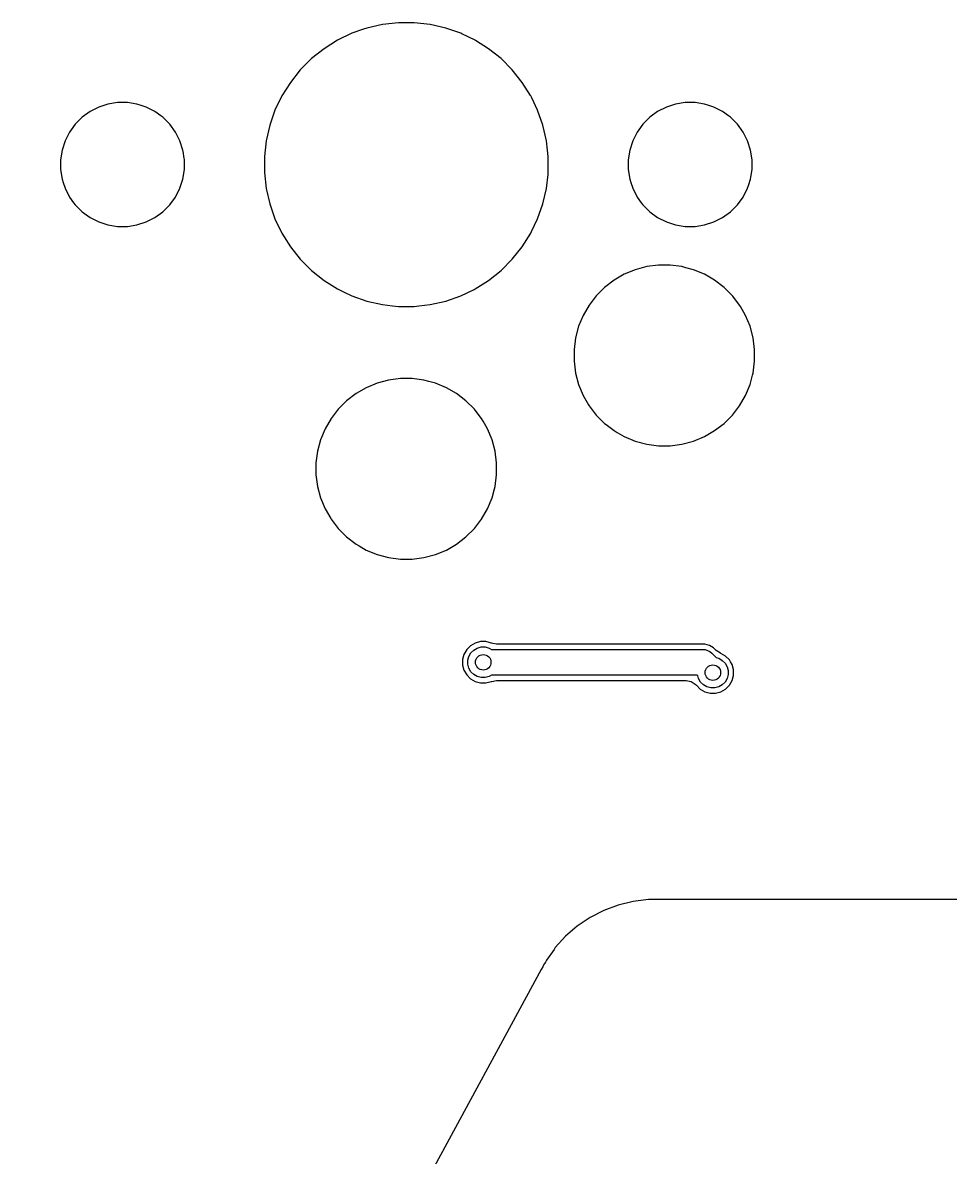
# Model space of a CAD drawing. Header units: inches. Extents: x 2.6 to 14.2, y -7.9 to -3.5.
# Drawn here: x 11.226 to 11.933, y -6.39 to -5.524 of the extents above; entities that cross this region are included whole.
import ezdxf

# ---------------------------------------------------------------- set-up
doc = ezdxf.new("R2010")
doc.units = ezdxf.units.IN
doc.header["$MEASUREMENT"] = 0
doc.layers.add('B.Cu', color=153, linetype='CONTINUOUS', true_color=0x4d7fc4)

msp = doc.modelspace()

# ---------------------------------------------------------------- linework, layer by layer
at = {"layer": 'B.Cu', "linetype": 'CONTINUOUS'}
for p, q in [((11.51219, -5.52419), (11.50011, -5.52555)), ((11.52435, -5.52419), (11.51219, -5.52419)), ((11.51219, -5.52419), (11.51219, -5.52419)), ((11.53644, -5.52555), (11.52435, -5.52419)), ((11.52435, -5.52419), (11.52435, -5.52419)), ((11.47677, -5.53228), (11.46581, -5.53756)), ((11.48552, -5.52922), (11.47677, -5.53228)), ((11.47677, -5.53228), (11.47677, -5.53228)), ((11.47677, -5.53228), (11.47677, -5.53228)), ((11.48825, -5.52826), (11.48552, -5.52922)), ((11.50011, -5.52555), (11.48825, -5.52826)), ((11.5483, -5.52826), (11.53644, -5.52555)), ((11.55978, -5.53228), (11.5483, -5.52826)), ((11.5483, -5.52826), (11.5483, -5.52826)), ((11.5483, -5.52826), (11.5483, -5.52826)), ((11.56074, -5.53274), (11.55978, -5.53228)), ((11.57074, -5.53756), (11.56074, -5.53274)), ((11.46581, -5.53756), (11.45551, -5.54403)), ((11.57115, -5.53781), (11.57074, -5.53756)), ((11.58103, -5.54403), (11.57115, -5.53781)), ((11.45551, -5.54403), (11.446, -5.55161)), ((11.45551, -5.54403), (11.45551, -5.54403)), ((11.59054, -5.55161), (11.58103, -5.54403)), ((11.446, -5.55161), (11.4374, -5.56021)), ((11.446, -5.55161), (11.446, -5.55161)), ((11.59914, -5.56021), (11.59054, -5.55161)), ((11.4374, -5.56021), (11.42982, -5.56972)), ((11.4374, -5.56021), (11.4374, -5.56021)), ((11.60673, -5.56972), (11.59914, -5.56021)), ((11.42982, -5.56972), (11.42335, -5.58002)), ((11.42982, -5.56972), (11.42982, -5.56972)), ((11.6131, -5.57986), (11.60673, -5.56972)), ((11.29802, -5.58522), (11.29067, -5.58638)), ((11.30546, -5.58522), (11.29802, -5.58522)), ((11.29802, -5.58522), (11.29802, -5.58522)), ((11.29802, -5.58522), (11.29802, -5.58522)), ((11.3128, -5.58638), (11.30546, -5.58522)), ((11.30546, -5.58522), (11.30546, -5.58522)), ((11.30546, -5.58522), (11.30546, -5.58522)), ((11.42335, -5.58002), (11.41807, -5.59097)), ((11.6132, -5.58002), (11.6131, -5.57986)), ((11.61393, -5.58155), (11.6132, -5.58002)), ((11.61848, -5.59098), (11.61393, -5.58155)), ((11.73109, -5.58522), (11.72374, -5.58638)), ((11.73853, -5.58522), (11.73109, -5.58522)), ((11.73109, -5.58522), (11.73109, -5.58522)), ((11.73109, -5.58522), (11.73109, -5.58522)), ((11.74588, -5.58638), (11.73853, -5.58522)), ((11.73853, -5.58522), (11.73853, -5.58522)), ((11.73853, -5.58522), (11.73853, -5.58522)), ((11.27697, -5.59206), (11.27095, -5.59643)), ((11.28359, -5.58868), (11.27697, -5.59206)), ((11.27697, -5.59206), (11.27697, -5.59206)), ((11.29067, -5.58638), (11.28359, -5.58868)), ((11.28359, -5.58868), (11.28359, -5.58868)), ((11.28359, -5.58868), (11.28359, -5.58868)), ((11.3128, -5.58638), (11.3128, -5.58638)), ((11.3128, -5.58638), (11.3128, -5.58638)), ((11.31595, -5.5874), (11.3128, -5.58638)), ((11.31988, -5.58868), (11.31595, -5.5874)), ((11.32651, -5.59206), (11.31988, -5.58868)), ((11.31988, -5.58868), (11.31988, -5.58868)), ((11.31988, -5.58868), (11.31988, -5.58868)), ((11.33091, -5.59525), (11.32651, -5.59206)), ((11.41807, -5.59098), (11.41405, -5.60246)), ((11.41807, -5.59097), (11.41807, -5.59098)), ((11.62249, -5.60246), (11.61848, -5.59098)), ((11.71004, -5.59206), (11.70402, -5.59643)), ((11.71667, -5.58868), (11.71004, -5.59206)), ((11.71004, -5.59206), (11.71004, -5.59206)), ((11.72374, -5.58638), (11.71667, -5.58868)), ((11.71667, -5.58868), (11.71667, -5.58868)), ((11.71667, -5.58868), (11.71667, -5.58868)), ((11.74902, -5.5874), (11.74588, -5.58638)), ((11.74588, -5.58638), (11.74588, -5.58638)), ((11.74588, -5.58638), (11.74588, -5.58638)), ((11.75295, -5.58868), (11.74902, -5.5874)), ((11.75958, -5.59206), (11.75295, -5.58868)), ((11.75295, -5.58868), (11.75295, -5.58868)), ((11.75295, -5.58868), (11.75295, -5.58868)), ((11.76398, -5.59525), (11.75958, -5.59206)), ((11.26569, -5.60169), (11.26253, -5.60603)), ((11.27095, -5.59643), (11.26569, -5.60169)), ((11.33253, -5.59643), (11.33091, -5.59525)), ((11.33779, -5.60169), (11.33253, -5.59643)), ((11.33253, -5.59643), (11.33253, -5.59643)), ((11.33253, -5.59643), (11.33253, -5.59643)), ((11.34216, -5.60771), (11.33779, -5.60169)), ((11.41405, -5.60246), (11.41135, -5.61431)), ((11.6252, -5.61431), (11.62249, -5.60246)), ((11.69876, -5.60169), (11.6956, -5.60603)), ((11.70402, -5.59643), (11.69876, -5.60169)), ((11.7656, -5.59643), (11.76398, -5.59525)), ((11.77086, -5.60169), (11.7656, -5.59643)), ((11.7656, -5.59643), (11.7656, -5.59643)), ((11.7656, -5.59643), (11.7656, -5.59643)), ((11.77523, -5.60771), (11.77086, -5.60169)), ((11.26131, -5.60771), (11.25795, -5.61431)), ((11.26253, -5.60603), (11.26131, -5.60771)), ((11.34554, -5.61434), (11.34216, -5.60771)), ((11.69438, -5.60771), (11.69102, -5.61431)), ((11.6956, -5.60603), (11.69438, -5.60771)), ((11.77861, -5.61434), (11.77523, -5.60771)), ((11.25794, -5.61434), (11.25564, -5.62141)), ((11.25795, -5.61431), (11.25794, -5.61434)), ((11.34784, -5.62141), (11.34554, -5.61434)), ((11.41135, -5.61431), (11.40999, -5.6264)), ((11.62599, -5.62138), (11.6252, -5.61431)), ((11.69101, -5.61434), (11.68871, -5.62141)), ((11.69102, -5.61431), (11.69101, -5.61434)), ((11.78091, -5.62141), (11.77861, -5.61434)), ((11.25564, -5.62141), (11.25447, -5.62876)), ((11.25447, -5.62876), (11.25447, -5.62876)), ((11.25447, -5.62876), (11.25447, -5.6362)), ((11.34823, -5.6239), (11.34784, -5.62141)), ((11.34863, -5.6264), (11.34823, -5.6239)), ((11.34883, -5.62766), (11.34863, -5.6264)), ((11.34897, -5.62859), (11.34883, -5.62766)), ((11.349, -5.62876), (11.34897, -5.62859)), ((11.349, -5.6362), (11.349, -5.62876)), ((11.40999, -5.6264), (11.40999, -5.63856)), ((11.62656, -5.6264), (11.62599, -5.62138)), ((11.62656, -5.62876), (11.62656, -5.6264)), ((11.62656, -5.6264), (11.62656, -5.6264)), ((11.62656, -5.63856), (11.62656, -5.62876)), ((11.68871, -5.62141), (11.68754, -5.62876)), ((11.68754, -5.62876), (11.68754, -5.62876)), ((11.68754, -5.62876), (11.68754, -5.6362)), ((11.78207, -5.62876), (11.78091, -5.62141)), ((11.78207, -5.6362), (11.78207, -5.62876)), ((11.25447, -5.6362), (11.25447, -5.6362)), ((11.25447, -5.6362), (11.25564, -5.64355)), ((11.34784, -5.64355), (11.349, -5.6362)), ((11.68754, -5.6362), (11.68754, -5.6362)), ((11.68754, -5.6362), (11.68871, -5.64355)), ((11.78114, -5.64209), (11.78207, -5.6362)), ((11.25564, -5.64355), (11.25564, -5.64355)), ((11.25564, -5.64355), (11.25651, -5.64625)), ((11.25651, -5.64625), (11.25793, -5.65059)), ((11.34554, -5.65062), (11.34784, -5.64355)), ((11.40999, -5.63856), (11.41135, -5.65065)), ((11.6252, -5.65065), (11.62638, -5.64016)), ((11.62638, -5.64016), (11.62656, -5.63856)), ((11.62656, -5.63856), (11.62656, -5.63856)), ((11.68871, -5.64355), (11.68871, -5.64355)), ((11.68871, -5.64355), (11.68959, -5.64625)), ((11.68959, -5.64625), (11.691, -5.65059)), ((11.77932, -5.64845), (11.78091, -5.64355)), ((11.78091, -5.64352), (11.78114, -5.64209)), ((11.78091, -5.64355), (11.78091, -5.64352)), ((11.25793, -5.65059), (11.25794, -5.65062)), ((11.25794, -5.65062), (11.26131, -5.65725)), ((11.34216, -5.65725), (11.34554, -5.65062)), ((11.41135, -5.65065), (11.41405, -5.66247)), ((11.62249, -5.66251), (11.6252, -5.65065)), ((11.691, -5.65059), (11.69101, -5.65062)), ((11.69101, -5.65062), (11.69438, -5.65725)), ((11.77523, -5.65725), (11.77861, -5.65062)), ((11.77861, -5.65062), (11.77932, -5.64845)), ((11.26131, -5.65725), (11.26447, -5.6616)), ((11.26447, -5.6616), (11.26562, -5.66318)), ((11.26562, -5.66318), (11.26569, -5.66327)), ((11.26569, -5.66327), (11.27095, -5.66853)), ((11.33253, -5.66853), (11.33779, -5.66327)), ((11.33779, -5.66327), (11.34216, -5.65725)), ((11.41405, -5.66247), (11.41405, -5.66251)), ((11.41405, -5.66251), (11.41807, -5.67399)), ((11.61848, -5.67399), (11.62249, -5.66251)), ((11.69438, -5.65725), (11.69754, -5.6616)), ((11.69754, -5.6616), (11.69869, -5.66318)), ((11.69869, -5.66318), (11.69876, -5.66327)), ((11.69876, -5.66327), (11.70402, -5.66853)), ((11.7656, -5.66853), (11.77086, -5.66327)), ((11.77086, -5.66327), (11.77523, -5.65725)), ((11.27095, -5.66853), (11.27697, -5.6729)), ((11.32651, -5.6729), (11.33253, -5.66853)), ((11.70402, -5.66853), (11.71004, -5.6729)), ((11.75958, -5.6729), (11.7656, -5.66853)), ((11.27697, -5.6729), (11.28359, -5.67628)), ((11.28359, -5.67628), (11.29067, -5.67858)), ((11.29067, -5.67858), (11.29802, -5.67974)), ((11.29802, -5.67974), (11.29802, -5.67974)), ((11.29802, -5.67974), (11.30546, -5.67974)), ((11.30546, -5.67974), (11.3128, -5.67858)), ((11.30546, -5.67974), (11.30546, -5.67974)), ((11.3128, -5.67858), (11.31988, -5.67628)), ((11.31988, -5.67628), (11.32651, -5.6729)), ((11.41807, -5.67399), (11.41807, -5.67399)), ((11.41807, -5.67399), (11.42335, -5.68494)), ((11.61382, -5.68366), (11.61848, -5.67399)), ((11.71004, -5.6729), (11.71667, -5.67628)), ((11.71667, -5.67628), (11.72374, -5.67858)), ((11.72374, -5.67858), (11.73109, -5.67974)), ((11.73109, -5.67974), (11.73109, -5.67974)), ((11.73109, -5.67974), (11.73853, -5.67974)), ((11.73853, -5.67974), (11.74588, -5.67858)), ((11.73853, -5.67974), (11.73853, -5.67974)), ((11.74588, -5.67858), (11.75295, -5.67628)), ((11.75295, -5.67628), (11.75958, -5.6729)), ((11.42335, -5.68494), (11.42506, -5.68767)), ((11.42506, -5.68767), (11.42982, -5.69524)), ((11.60673, -5.69524), (11.6132, -5.68494)), ((11.6132, -5.68494), (11.61321, -5.68491)), ((11.61321, -5.68491), (11.61382, -5.68366)), ((11.42982, -5.69524), (11.4374, -5.70475)), ((11.59914, -5.70475), (11.60673, -5.69524)), ((11.4374, -5.70475), (11.446, -5.71335)), ((11.59054, -5.71335), (11.59914, -5.70475)), ((11.446, -5.71335), (11.45551, -5.72093)), ((11.58103, -5.72093), (11.59054, -5.71335)), ((11.69292, -5.71275), (11.68458, -5.71621)), ((11.70165, -5.71041), (11.69292, -5.71275)), ((11.71061, -5.70923), (11.70165, -5.71041)), ((11.71964, -5.70923), (11.71061, -5.70923)), ((11.7286, -5.71041), (11.71964, -5.70923)), ((11.73162, -5.71122), (11.7286, -5.71041)), ((11.7286, -5.71041), (11.7286, -5.71041)), ((11.7286, -5.71041), (11.7286, -5.71041)), ((11.73732, -5.71275), (11.73162, -5.71122)), ((11.74567, -5.71621), (11.73732, -5.71275)), ((11.45551, -5.72093), (11.46576, -5.72737)), ((11.57074, -5.72741), (11.58103, -5.72093)), ((11.67675, -5.72072), (11.66959, -5.72622)), ((11.68458, -5.71621), (11.67675, -5.72072)), ((11.67675, -5.72072), (11.67675, -5.72072)), ((11.68458, -5.71621), (11.68458, -5.71621)), ((11.75344, -5.72069), (11.74567, -5.71621)), ((11.74567, -5.71621), (11.74567, -5.71621)), ((11.75349, -5.72072), (11.75344, -5.72069)), ((11.76066, -5.72622), (11.75349, -5.72072)), ((11.75349, -5.72072), (11.75349, -5.72072)), ((11.75349, -5.72072), (11.75349, -5.72072)), ((11.46576, -5.72737), (11.46581, -5.72741)), ((11.46581, -5.72741), (11.47039, -5.72961)), ((11.47039, -5.72961), (11.47677, -5.73268)), ((11.47677, -5.73268), (11.48825, -5.7367)), ((11.5483, -5.7367), (11.55978, -5.73268)), ((11.55978, -5.73268), (11.56994, -5.72779)), ((11.56994, -5.72779), (11.57074, -5.72741)), ((11.57074, -5.72741), (11.57074, -5.72741)), ((11.57074, -5.72741), (11.57074, -5.72741)), ((11.6632, -5.73261), (11.6577, -5.73978)), ((11.66959, -5.72622), (11.6632, -5.73261)), ((11.76705, -5.73261), (11.76066, -5.72622)), ((11.76066, -5.72622), (11.76066, -5.72622)), ((11.76066, -5.72622), (11.76066, -5.72622)), ((11.76735, -5.73301), (11.76705, -5.73261)), ((11.76705, -5.73261), (11.76705, -5.73261)), ((11.76705, -5.73261), (11.76705, -5.73261)), ((11.77255, -5.73978), (11.76735, -5.73301)), ((11.48825, -5.7367), (11.50011, -5.73941)), ((11.50011, -5.73941), (11.50766, -5.74026)), ((11.50766, -5.74026), (11.51219, -5.74077)), ((11.51219, -5.74077), (11.51219, -5.74077)), ((11.51219, -5.74077), (11.52435, -5.74077)), ((11.52435, -5.74077), (11.52779, -5.74038)), ((11.52435, -5.74077), (11.52435, -5.74077)), ((11.52779, -5.74038), (11.53644, -5.73941)), ((11.53644, -5.73941), (11.5483, -5.7367)), ((11.6577, -5.73978), (11.65318, -5.7476)), ((11.6577, -5.73978), (11.6577, -5.73978)), ((11.77312, -5.74077), (11.77255, -5.73978)), ((11.77705, -5.74757), (11.77312, -5.74077)), ((11.65318, -5.7476), (11.64972, -5.75595)), ((11.65318, -5.7476), (11.65318, -5.7476)), ((11.77707, -5.7476), (11.77705, -5.74757)), ((11.78052, -5.75595), (11.77707, -5.7476)), ((11.64972, -5.75595), (11.64739, -5.76468)), ((11.78286, -5.76468), (11.78052, -5.75595)), ((11.64739, -5.76468), (11.64621, -5.77363)), ((11.78404, -5.77363), (11.78286, -5.76468)), ((11.64621, -5.77363), (11.64621, -5.78267)), ((11.78404, -5.78267), (11.78404, -5.77363)), ((11.64621, -5.78267), (11.64739, -5.79162)), ((11.78286, -5.79162), (11.78404, -5.78267)), ((11.64739, -5.79162), (11.64972, -5.80035)), ((11.78052, -5.80035), (11.78241, -5.79332)), ((11.78241, -5.79332), (11.78286, -5.79162)), ((11.49607, -5.79936), (11.48773, -5.80282)), ((11.5048, -5.79703), (11.49607, -5.79936)), ((11.51376, -5.79585), (11.5048, -5.79703)), ((11.52279, -5.79585), (11.51376, -5.79585)), ((11.53175, -5.79703), (11.52279, -5.79585)), ((11.53543, -5.79801), (11.53175, -5.79703)), ((11.53175, -5.79703), (11.53175, -5.79703)), ((11.53175, -5.79703), (11.53175, -5.79703)), ((11.54047, -5.79936), (11.53543, -5.79801)), ((11.54882, -5.80282), (11.54047, -5.79936)), ((11.64972, -5.80035), (11.65318, -5.8087)), ((11.77707, -5.8087), (11.78052, -5.80035)), ((11.4799, -5.80734), (11.47274, -5.81284)), ((11.48773, -5.80282), (11.4799, -5.80734)), ((11.4799, -5.80734), (11.4799, -5.80734)), ((11.48773, -5.80282), (11.48773, -5.80282)), ((11.55659, -5.80731), (11.54882, -5.80282)), ((11.54882, -5.80282), (11.54882, -5.80282)), ((11.55664, -5.80734), (11.55659, -5.80731)), ((11.56381, -5.81284), (11.55664, -5.80734)), ((11.55664, -5.80734), (11.55664, -5.80734)), ((11.55664, -5.80734), (11.55664, -5.80734)), ((11.65318, -5.8087), (11.65318, -5.8087)), ((11.65318, -5.8087), (11.65735, -5.81593)), ((11.77255, -5.81652), (11.77707, -5.8087)), ((11.46635, -5.81923), (11.46085, -5.82639)), ((11.47274, -5.81284), (11.46635, -5.81923)), ((11.5702, -5.81923), (11.56381, -5.81284)), ((11.56381, -5.81284), (11.56381, -5.81284)), ((11.56381, -5.81284), (11.56381, -5.81284)), ((11.5708, -5.82), (11.5702, -5.81923)), ((11.5702, -5.81923), (11.5702, -5.81923)), ((11.5702, -5.81923), (11.5702, -5.81923)), ((11.65735, -5.81593), (11.6577, -5.81652)), ((11.6577, -5.81652), (11.6577, -5.81652)), ((11.6577, -5.81652), (11.66317, -5.82366)), ((11.76705, -5.82369), (11.77255, -5.81652)), ((11.46085, -5.82639), (11.45633, -5.83422)), ((11.46085, -5.82639), (11.46085, -5.82639)), ((11.5757, -5.82639), (11.5708, -5.82)), ((11.57683, -5.82835), (11.5757, -5.82639)), ((11.5802, -5.83419), (11.57683, -5.82835)), ((11.66317, -5.82366), (11.6632, -5.82369)), ((11.6632, -5.82369), (11.66959, -5.83008)), ((11.76066, -5.83008), (11.76705, -5.82369)), ((11.45633, -5.83422), (11.45287, -5.84256)), ((11.45633, -5.83422), (11.45633, -5.83422)), ((11.58022, -5.83422), (11.5802, -5.83419)), ((11.58367, -5.84256), (11.58022, -5.83422)), ((11.66959, -5.83008), (11.66959, -5.83008)), ((11.66959, -5.83008), (11.66959, -5.83008)), ((11.66959, -5.83008), (11.67069, -5.83093)), ((11.67069, -5.83093), (11.67675, -5.83558)), ((11.67675, -5.83558), (11.67908, -5.83692)), ((11.67908, -5.83692), (11.68458, -5.84009)), ((11.74567, -5.84009), (11.75349, -5.83558)), ((11.75349, -5.83558), (11.76066, -5.83008)), ((11.45287, -5.84256), (11.45053, -5.85129)), ((11.58601, -5.85129), (11.58367, -5.84256)), ((11.68458, -5.84009), (11.68458, -5.84009)), ((11.68458, -5.84009), (11.68458, -5.84009)), ((11.68458, -5.84009), (11.69292, -5.84355)), ((11.69292, -5.84355), (11.70165, -5.84589)), ((11.7286, -5.84589), (11.73732, -5.84355)), ((11.73732, -5.84355), (11.74567, -5.84009)), ((11.45053, -5.85129), (11.44936, -5.86025)), ((11.58719, -5.86025), (11.58601, -5.85129)), ((11.70165, -5.84589), (11.71061, -5.84707)), ((11.71061, -5.84707), (11.71964, -5.84707)), ((11.71964, -5.84707), (11.7286, -5.84589)), ((11.44936, -5.86025), (11.44936, -5.86928)), ((11.58719, -5.86928), (11.58719, -5.86025)), ((11.44936, -5.86928), (11.45053, -5.87824)), ((11.58601, -5.87824), (11.58719, -5.86928)), ((11.45053, -5.87824), (11.45287, -5.88696)), ((11.58367, -5.88696), (11.58556, -5.87993)), ((11.58556, -5.87993), (11.58601, -5.87824)), ((11.45287, -5.88696), (11.45633, -5.89531)), ((11.58022, -5.89531), (11.58367, -5.88696)), ((11.45633, -5.89531), (11.45633, -5.89531)), ((11.45633, -5.89531), (11.4606, -5.90271)), ((11.5757, -5.90313), (11.58022, -5.89531)), ((11.4606, -5.90271), (11.46085, -5.90313)), ((11.46085, -5.90313), (11.46085, -5.90313)), ((11.46085, -5.90313), (11.46632, -5.91027)), ((11.5702, -5.9103), (11.5757, -5.90313)), ((11.46632, -5.91027), (11.46635, -5.9103)), ((11.46635, -5.9103), (11.47274, -5.91669)), ((11.56381, -5.91669), (11.5702, -5.9103)), ((11.47274, -5.91669), (11.4799, -5.92219)), ((11.4799, -5.92219), (11.48223, -5.92353)), ((11.48223, -5.92353), (11.48773, -5.92671)), ((11.54882, -5.92671), (11.55664, -5.92219)), ((11.55664, -5.92219), (11.56381, -5.91669)), ((11.48773, -5.92671), (11.48773, -5.92671)), ((11.48773, -5.92671), (11.48773, -5.92671)), ((11.48773, -5.92671), (11.49607, -5.93016)), ((11.49607, -5.93016), (11.5048, -5.9325)), ((11.53175, -5.9325), (11.54047, -5.93016)), ((11.54047, -5.93016), (11.54882, -5.92671)), ((11.5048, -5.9325), (11.51376, -5.93368)), ((11.51376, -5.93368), (11.52279, -5.93368)), ((11.52279, -5.93368), (11.53175, -5.9325)), ((11.56729, -5.99978), (11.56435, -6.00272)), ((11.57088, -5.99771), (11.56729, -5.99978)), ((11.56978, -6.00303), (11.57245, -6.00149)), ((11.57489, -5.99663), (11.57088, -5.99771)), ((11.57245, -6.00149), (11.57543, -6.00069)), ((11.57904, -5.99663), (11.57489, -5.99663)), ((11.57543, -6.00069), (11.57851, -6.00069)), ((11.57851, -6.00069), (11.58149, -6.00149)), ((11.5815, -5.99729), (11.57904, -5.99663)), ((11.58149, -6.00149), (11.58334, -6.00256)), ((11.58305, -5.99771), (11.5815, -5.99729)), ((11.5815, -5.99729), (11.5815, -5.99729)), ((11.58334, -5.99787), (11.58305, -5.99771)), ((11.58421, -5.99815), (11.58334, -5.99787)), ((11.58716, -5.9986), (11.58421, -5.99815)), ((11.74611, -5.9986), (11.58716, -5.9986)), ((11.74962, -5.99954), (11.74611, -5.9986)), ((11.75276, -6.00136), (11.74962, -5.99954)), ((11.75471, -6.00331), (11.75276, -6.00136)), ((11.75276, -6.00136), (11.75276, -6.00136)), ((11.75276, -6.00136), (11.75276, -6.00136)), ((11.56228, -6.00632), (11.5612, -6.01033)), ((11.56435, -6.00272), (11.56228, -6.00632)), ((11.56526, -6.01086), (11.56606, -6.00788)), ((11.56606, -6.00788), (11.5676, -6.00521)), ((11.5676, -6.00521), (11.56978, -6.00303)), ((11.58334, -6.00256), (11.74429, -6.00256)), ((11.74429, -6.00256), (11.74621, -6.00275)), ((11.74621, -6.00275), (11.74976, -6.00422)), ((11.74976, -6.00422), (11.74976, -6.00422)), ((11.74976, -6.00422), (11.75125, -6.00544)), ((11.75125, -6.00544), (11.75462, -6.00881)), ((11.75462, -6.00881), (11.75669, -6.00936)), ((11.75789, -6.00543), (11.75471, -6.00331)), ((11.75669, -6.00936), (11.75936, -6.01091)), ((11.75825, -6.00558), (11.75789, -6.00543)), ((11.76185, -6.00766), (11.75825, -6.00558)), ((11.75825, -6.00558), (11.75825, -6.00558)), ((11.76478, -6.01059), (11.76185, -6.00766)), ((11.5612, -6.01033), (11.5612, -6.01448)), ((11.5612, -6.01448), (11.56228, -6.01849)), ((11.56228, -6.01849), (11.56228, -6.01849)), ((11.56228, -6.01849), (11.56435, -6.02208)), ((11.56526, -6.01394), (11.56526, -6.01086)), ((11.56606, -6.01692), (11.56526, -6.01394)), ((11.5676, -6.01959), (11.56606, -6.01692)), ((11.75936, -6.01091), (11.76154, -6.01309)), ((11.76154, -6.01309), (11.76308, -6.01576)), ((11.76308, -6.01576), (11.76388, -6.01873)), ((11.76388, -6.01873), (11.76388, -6.02182)), ((11.76565, -6.0121), (11.76478, -6.01059)), ((11.76686, -6.01419), (11.76565, -6.0121)), ((11.76787, -6.01796), (11.76686, -6.01419)), ((11.76793, -6.0182), (11.76787, -6.01796)), ((11.76793, -6.02235), (11.76793, -6.0182)), ((11.56435, -6.02208), (11.56729, -6.02502)), ((11.56729, -6.02502), (11.57088, -6.02709)), ((11.56978, -6.02177), (11.5676, -6.01959)), ((11.57245, -6.02331), (11.56978, -6.02177)), ((11.57088, -6.02709), (11.57489, -6.02817)), ((11.57543, -6.02411), (11.57245, -6.02331)), ((11.57851, -6.02411), (11.57543, -6.02411)), ((11.58149, -6.02331), (11.57851, -6.02411)), ((11.57904, -6.02817), (11.58305, -6.02709)), ((11.58334, -6.02224), (11.58149, -6.02331)), ((11.58305, -6.02709), (11.58341, -6.02695)), ((11.58305, -6.02709), (11.58305, -6.02709)), ((11.58305, -6.02709), (11.58305, -6.02709)), ((11.74021, -6.02224), (11.58334, -6.02224)), ((11.58341, -6.02695), (11.58716, -6.0262)), ((11.58716, -6.0262), (11.73183, -6.0262)), ((11.73183, -6.0262), (11.73558, -6.02695)), ((11.73558, -6.02695), (11.73876, -6.02907)), ((11.7407, -6.02273), (11.74021, -6.02224)), ((11.74125, -6.0248), (11.7407, -6.02273)), ((11.7428, -6.02747), (11.74125, -6.0248)), ((11.74498, -6.02965), (11.7428, -6.02747)), ((11.76154, -6.02747), (11.75936, -6.02965)), ((11.76308, -6.0248), (11.76154, -6.02747)), ((11.76388, -6.02182), (11.76308, -6.0248)), ((11.76478, -6.02996), (11.76686, -6.02636)), ((11.76686, -6.02636), (11.76793, -6.02235)), ((11.57489, -6.02817), (11.57904, -6.02817)), ((11.57904, -6.02817), (11.57904, -6.02817)), ((11.73876, -6.02907), (11.73948, -6.02989)), ((11.73948, -6.02989), (11.73955, -6.02996)), ((11.73955, -6.02996), (11.73955, -6.02996)), ((11.73955, -6.02996), (11.74248, -6.03289)), ((11.74248, -6.03289), (11.74608, -6.03497)), ((11.74765, -6.03119), (11.74498, -6.02965)), ((11.74608, -6.03497), (11.75009, -6.03604)), ((11.75062, -6.03199), (11.74765, -6.03119)), ((11.75009, -6.03604), (11.75424, -6.03604)), ((11.75371, -6.03199), (11.75062, -6.03199)), ((11.75669, -6.03119), (11.75371, -6.03199)), ((11.75424, -6.03604), (11.75825, -6.03497)), ((11.75936, -6.02965), (11.75669, -6.03119)), ((11.75825, -6.03497), (11.76185, -6.03289)), ((11.76185, -6.03289), (11.76478, -6.02996)), ((11.67987, -6.19766), (11.66887, -6.20177)), ((11.69129, -6.19488), (11.67987, -6.19766)), ((11.70296, -6.19349), (11.69129, -6.19488)), ((11.70875, -6.19348), (11.70296, -6.19349)), ((11.70296, -6.19349), (11.70296, -6.19349)), ((11.70883, -6.19348), (11.70875, -6.19348)), ((11.71143, -6.19348), (11.70883, -6.19348)), ((11.71206, -6.19348), (11.71143, -6.19348)), ((11.71208, -6.19349), (11.71206, -6.19348)), ((13.01799, -6.19349), (11.71208, -6.19349)), ((11.65843, -6.20717), (11.6487, -6.21376)), ((11.66887, -6.20177), (11.65843, -6.20717)), ((11.6487, -6.21376), (11.63983, -6.22147)), ((11.63983, -6.22147), (11.63194, -6.23018)), ((11.63983, -6.22147), (11.63983, -6.22147)), ((11.63098, -6.23154), (11.62514, -6.23976)), ((11.63194, -6.23018), (11.63098, -6.23154)), ((11.63194, -6.23018), (11.63194, -6.23018)), ((11.63194, -6.23018), (11.63194, -6.23018)), ((11.62357, -6.24264), (11.62239, -6.24483)), ((11.62358, -6.24264), (11.62357, -6.24264)), ((11.62388, -6.24209), (11.62358, -6.24264)), ((11.62437, -6.24119), (11.62388, -6.24209)), ((11.62388, -6.24209), (11.62388, -6.24209)), ((11.62388, -6.24209), (11.62388, -6.24209)), ((11.62514, -6.23976), (11.62437, -6.24119)), ((11.62121, -6.247), (11.22561, -6.9749)), ((11.62233, -6.24493), (11.62121, -6.247)), ((11.62121, -6.247), (11.62121, -6.247)), ((11.62234, -6.24492), (11.62233, -6.24492)), ((11.62233, -6.24492), (11.62233, -6.24493)), ((11.62235, -6.24489), (11.62234, -6.24492)), ((11.62239, -6.24483), (11.62235, -6.24489))]:
    msp.add_line(p, q, dxfattribs=at)
at = {"layer": 'B.Cu'}
for centre in [(11.57697, -6.0124), (11.75217, -6.02028)]:
    msp.add_circle(centre, 0.00591, dxfattribs=at)

doc.saveas('drawing.dxf')
